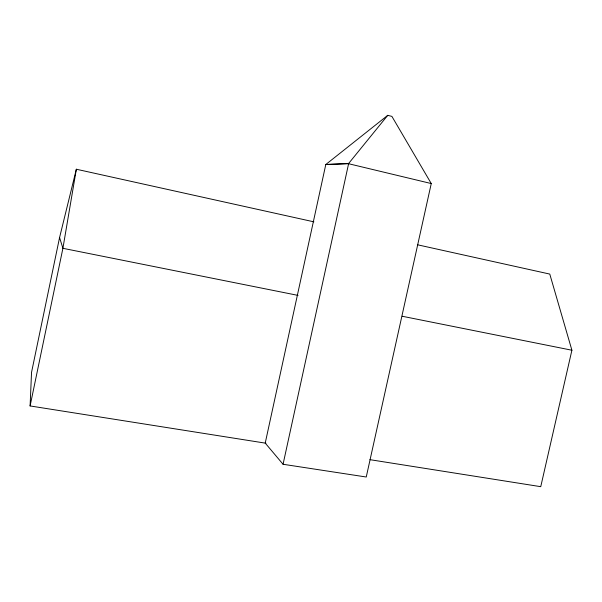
<?xml version="1.0" encoding="UTF-8"?>
<svg xmlns="http://www.w3.org/2000/svg" width="602" height="602" viewBox="0 0 602 602"><rect width="100%" height="100%" fill="white"/><g stroke="black" fill="none" stroke-linecap="round" stroke-linejoin="round"><path stroke-width="0.9" d="M283.06 464.27L348.656 163.458L387.748 115.328L391.902 116.397L431.258 183.55L366.249 477.01L283.06 464.27L265.226 443.095L325.795 164.512L387.748 115.328M265.926 443.222L30.1 405.944L31.53 372.412L59.568 237.557L76.349 169.23L313.89 221.837M76.349 169.23L62.909 248.31L30.1 405.944M417.6 244.803L549.776 274.076L571.9 350.221L540.746 486.672L369.914 459.665M348.656 163.458L325.795 164.512L348.648 163.736L431.258 183.55M298.043 295.394L62.909 248.31L59.568 237.557M402.234 316.253L571.9 350.221"/></g></svg>
